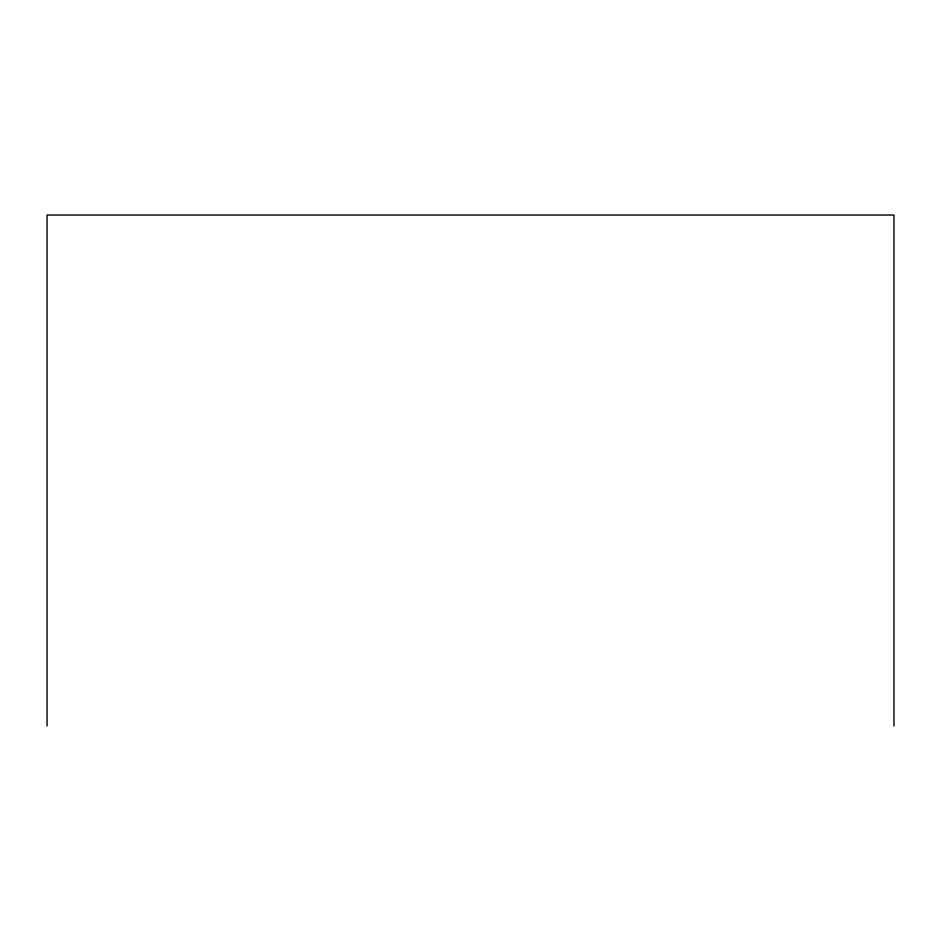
<?xml version="1.0" encoding="UTF-8"?>
<svg xmlns="http://www.w3.org/2000/svg" width="941" height="941" viewBox="0 0 941 941"><rect width="100%" height="100%" fill="white"/><g stroke="black" fill="none" stroke-linecap="round" stroke-linejoin="round"><path stroke-width="1.41" d="M893.95 725.97L893.95 215.03L47.05 215.03L47.05 725.97"/></g></svg>
